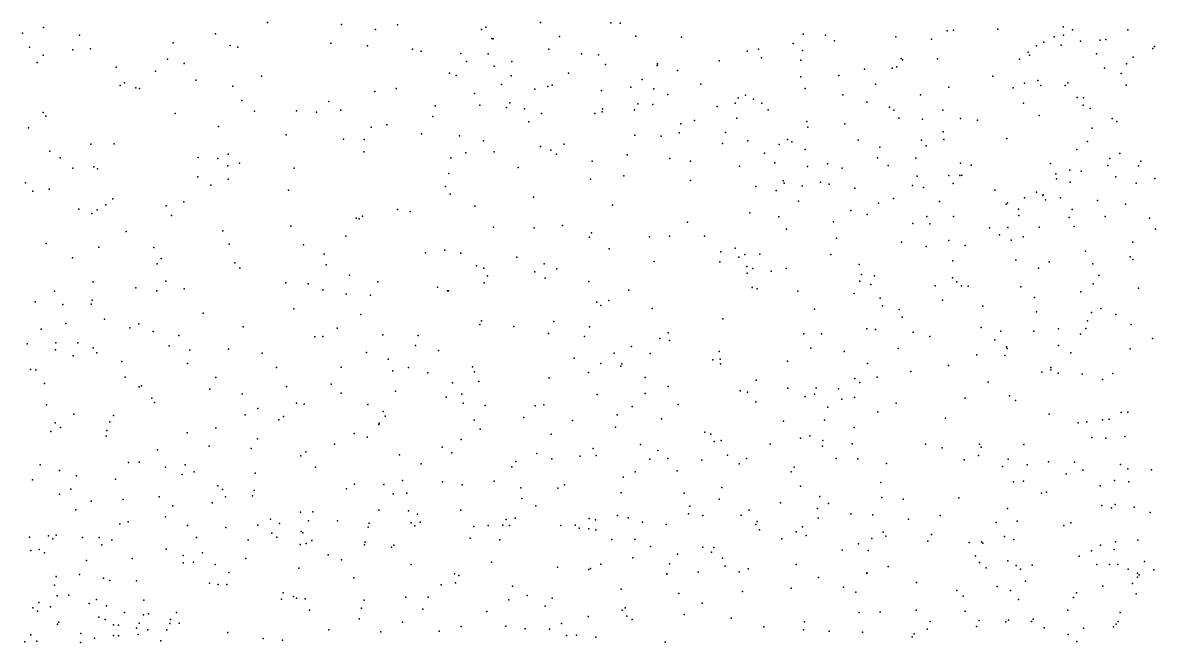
# Model space of a CAD drawing. Header units: metres. Extents: x -25 to 25, y -27.8 to 27.8.
# Drawn here: x -11.031 to -9.483, y 2.558 to 3.405 of the extents above; entities that cross this region are included whole.
import ezdxf

# ---------------------------------------------------------------- set-up
doc = ezdxf.new("R2010")
doc.units = ezdxf.units.M

msp = doc.modelspace()

# ---------------------------------------------------------------- linework, layer by layer
for p in [(-11.0314, 3.3905, 16.2145), (-11.003, 3.3983, -2.2103), (-10.6967, 3.4049, -8.8201), (-10.5955, 3.4024, 20.7919), (-10.5493, 3.3957, 20.2296), (-10.5192, 3.4018, 18.3438), (-10.4041, 3.3954, 18.4439), (-10.3985, 3.3988, 16.2542), (-10.3238, 3.4049, 17.6476), (-10.2277, 3.4045, -4.2387), (-10.2148, 3.4043, -7.7251), (-9.768, 3.3935, 18.8798), (-9.7592, 3.3948, -1.2931), (-9.6987, 3.3959, 19.0379), (-9.6095, 3.3994, 4.6942), (-9.5968, 3.3951, -6.7049), (-9.5209, 3.3953, 26.0613), (-10.9537, 3.388, 25.6204), (-10.8256, 3.3772, 20.9991), (-10.768, 3.3896, 18.2383), (-10.6104, 3.3768, 18.2404), (-10.3903, 3.3832, 17.0085), (-10.3882, 3.383, 18.6251), (-10.2978, 3.3859, -17.1451), (-10.1933, 3.3865, 17.759), (-10.1309, 3.3851, 16.8111), (-9.9783, 3.3764, -19.0284), (-9.9645, 3.3891, 16.7466), (-9.9344, 3.3878, 26.1337), (-9.9217, 3.3802, 18.8183), (-9.8379, 3.3853, 19.0069), (-9.7891, 3.3824, 19.0791), (-9.636, 3.378, 10.0796), (-9.6218, 3.3855, -15.3674), (-9.6091, 3.3877, -16.7589), (-9.5857, 3.3796, 18.9454), (-9.5589, 3.3808, -6.1991), (-9.5509, 3.382, 17.0827), (-11.022, 3.3716, -9.2443), (-11.0032, 3.3605, 25.5347), (-10.9629, 3.3677, 16.264), (-10.9388, 3.369, 18.8702), (-10.7479, 3.3735, 8.6905), (-10.7375, 3.3716, 25.8132), (-10.5601, 3.373, 17.2854), (-10.4984, 3.3687, 16.2725), (-10.4869, 3.3657, 18.6929), (-10.4326, 3.3628, -8.4384), (-10.3954, 3.3623, 18.3512), (-10.3123, 3.3688, 18.5116), (-10.2675, 3.3621, 18.6897), (-10.2446, 3.3608, 18.5774), (-10.0414, 3.3658, 9.9893), (-10.0257, 3.3688, 18.7682), (-9.9654, 3.3669, 16.3052), (-9.6571, 3.3644, 19.9709), (-9.6552, 3.3606, 19.2128), (-9.6456, 3.3734, 26.0965), (-9.6123, 3.3743, -7.305), (-9.5638, 3.3621, 19.1941), (-9.4868, 3.3697, 23.5555), (-9.4846, 3.3723, -6.0529), (-11.0116, 3.3503, 18.2139), (-10.9038, 3.3439, -0.847), (-10.8333, 3.3551, 25.7179), (-10.8107, 3.349, 6.7862), (-10.425, 3.352, -17.4198), (-10.387, 3.3452, 18.7156), (-10.3627, 3.3518, -8.2877), (-10.2348, 3.3475, -4.4978), (-10.1641, 3.3463, 18.8146), (-10.1636, 3.3488, 18.7302), (-10.0794, 3.3529, 18.8548), (-10.0217, 3.3566, -4.7565), (-9.9679, 3.3534, -16.5546), (-9.8365, 3.3443, -15.5006), (-9.8306, 3.356, 18.7513), (-9.8288, 3.3542, 16.3298), (-9.7811, 3.3555, -6.5822), (-9.6691, 3.3548, 18.7524), (-9.5228, 3.3484, 23.8142), (-9.5135, 3.3578, 16.3729), (-10.85, 3.3384, 18.8464), (-10.7052, 3.3316, 18.7783), (-10.4481, 3.3359, -17.6903), (-10.4389, 3.3326, 18.2148), (-10.3638, 3.3321, 26.0205), (-10.2853, 3.3357, 18.3774), (-10.1364, 3.3394, -16.116), (-9.968, 3.331, -15.6149), (-9.9159, 3.3325, -4.9569), (-9.8807, 3.3413, 16.8984), (-9.8432, 3.3429, 26.1158), (-9.7054, 3.3317, 17.1448), (-9.5528, 3.3427, 18.688), (-9.5301, 3.3352, 19.3043), (-10.898, 3.319, 18.16), (-10.892, 3.3225, 16.2974), (-10.8767, 3.3159, 6.0994), (-10.8715, 3.3149, 25.6267), (-10.7945, 3.3261, 18.1627), (-10.7443, 3.3182, 16.3091), (-10.5208, 3.3149, -0.9685), (-10.3769, 3.3202, -17.8955), (-10.3315, 3.314, 16.2549), (-10.3135, 3.3176, -1.0738), (-10.3079, 3.3194, 18.2896), (-10.2001, 3.3168, 19.9109), (-10.1848, 3.3273, -4.0896), (-10.1686, 3.3145, -2.7317), (-10.1046, 3.3206, -15.9304), (-9.9619, 3.3147, 19.112), (-9.8658, 3.321, -16.3465), (-9.7657, 3.3168, 18.6516), (-9.6778, 3.3157, -6.3126), (-9.6621, 3.3223, 19.3316), (-9.6438, 3.3259, -19.4207), (-9.6399, 3.319, 4.8636), (-9.6067, 3.3191, 18.4598), (-9.6031, 3.3228, -7.1351), (-9.5231, 3.3193, -6.8273), (-10.7319, 3.2983, 25.7628), (-10.5501, 3.311, 25.9116), (-10.414, 3.3081, 20.5833), (-10.2403, 3.3121, 17.0423), (-10.1495, 3.3065, 18.4646), (-10.0536, 3.3019, -18.8847), (-10.0434, 3.3058, -16.2758), (-10.0325, 3.3005, 19.0468), (-9.9106, 3.306, -16.6998), (-9.8044, 3.3061, -7.1632), (-9.5901, 3.3027, 23.7862), (-9.5817, 3.3019, -15.4992), (-11.0035, 3.2821, 18.1434), (-10.7146, 3.2841, 18.1338), (-10.6573, 3.2843, 16.3037), (-10.6296, 3.2824, -2.5456), (-10.6131, 3.2972, 25.8574), (-10.5965, 3.2853, 18.801), (-10.4678, 3.2912, -2.5989), (-10.4064, 3.292, 20.2902), (-10.3702, 3.289, 18.1939), (-10.3655, 3.2951, 17.2492), (-10.3454, 3.2872, 18.8127), (-10.2396, 3.283, 16.2622), (-10.2389, 3.2871, -17.2531), (-10.1951, 3.2855, 17.6201), (-10.1907, 3.2941, 8.9763), (-10.1702, 3.2931, -4.6398), (-10.0822, 3.2904, -18.7275), (-10.0578, 3.2948, 16.288), (-10.0214, 3.2947, 17.1357), (-10.0125, 3.2858, -3.8207), (-9.8776, 3.2963, 17.25), (-9.8467, 3.2895, 18.5945), (-9.8407, 3.2854, -16.1082), (-9.774, 3.2853, 26.0826), (-9.6638, 3.2949, 26.0706), (-9.5822, 3.2922, 26.0382), (-9.5723, 3.2877, 23.688), (-10.9998, 3.2772, -9.0895), (-10.8229, 3.2809, 16.3221), (-10.471, 3.2764, 25.9307), (-10.3396, 3.2695, 20.0211), (-10.3223, 3.2805, -8.1227), (-10.2493, 3.2806, 26.0258), (-10.1319, 3.2667, 18.3858), (-10.1131, 3.2712, -1.1804), (-10.0553, 3.2745, -17.0285), (-9.9599, 3.2696, 17.4112), (-9.9078, 3.2664, -3.5516), (-9.8338, 3.2745, -16.7128), (-9.8016, 3.2728, 19.3243), (-9.7499, 3.2741, 17.4895), (-9.7264, 3.2718, -15.5822), (-9.6423, 3.2782, 18.5714), (-9.5423, 3.2737, 19.422), (-9.5359, 3.2697, 23.9087), (-11.0233, 3.2609, 19.0846), (-10.7638, 3.2628, -2.461), (-10.6713, 3.2517, 18.8648), (-10.555, 3.2622, 9.8028), (-10.5338, 3.2652, 18.1385), (-10.4865, 3.2528, 18.8338), (-10.1947, 3.2512, -18.0775), (-10.1341, 3.2542, 16.2705), (-10.0708, 3.2549, 26.0504), (-9.9584, 3.2621, 16.304), (-9.7732, 3.2557, 9.9922), (-9.5697, 3.2605, 17.5274), (-10.938, 3.2388, 8.5983), (-10.9064, 3.2393, 16.3309), (-10.5928, 3.2457, 21.0262), (-10.5647, 3.2451, 16.2974), (-10.4344, 3.25, 18.1472), (-10.4016, 3.2434, -4.2728), (-10.3236, 3.2357, 18.9046), (-10.2913, 3.2387, -17.4436), (-10.1588, 3.2495, 17.3789), (-10.0749, 3.2397, -2.8851), (-10.0405, 3.2435, 17.5987), (-9.9977, 3.2383, 19.2013), (-9.986, 3.2451, 18.1007), (-9.9801, 3.2418, -15.8693), (-9.8896, 3.2442, -16.4123), (-9.803, 3.2443, -6.7599), (-9.7964, 3.2366, 18.3407), (-9.7726, 3.2452, 18.5238), (-9.6865, 3.2465, 19.4281), (-9.5763, 3.2423, -5.5565), (-10.9941, 3.2293, 21.1854), (-10.9801, 3.2203, 5.8803), (-10.7916, 3.2204, 6.2316), (-10.7504, 3.2251, 18.0831), (-10.565, 3.2285, 18.8591), (-10.4463, 3.22, 20.8815), (-10.4258, 3.2268, 16.2775), (-10.3871, 3.2285, 8.836), (-10.3094, 3.2306, 16.2619), (-10.302, 3.2252, 18.1655), (-10.2053, 3.2242, -7.6973), (-10.0176, 3.2266, 17.8487), (-9.9619, 3.2317, 18.4574), (-9.8629, 3.22, 18.4684), (-9.86, 3.2345, 16.3298), (-9.5908, 3.2317, 16.4076), (-9.5318, 3.2262, -5.7696), (-10.9628, 3.2059, 7.0784), (-10.9343, 3.2077, 25.4802), (-10.9293, 3.2051, -8.965), (-10.7645, 3.219, 16.3467), (-10.751, 3.2091, -0.9234), (-10.7352, 3.2126, 21.1325), (-10.6604, 3.2062, 25.7772), (-10.3543, 3.2067, 25.9487), (-10.2531, 3.2156, -17.8727), (-10.1469, 3.219, 26.0157), (-10.1188, 3.2155, 19.0768), (-10.0515, 3.2089, -4.9466), (-10.0035, 3.2134, 18.3719), (-9.9586, 3.2081, -3.0984), (-9.9314, 3.2117, 19.3131), (-9.9114, 3.206, -16.0343), (-9.8486, 3.2095, 9.1175), (-9.8107, 3.2197, -19.2672), (-9.7496, 3.2127, -15.74), (-9.7351, 3.2099, 26.0232), (-9.6269, 3.2123, -6.0928), (-9.5484, 3.2096, 19.5258), (-9.5454, 3.219, 4.629), (-9.5062, 3.2091, -19.5006), (-9.5033, 3.2157, 23.5184), (-10.792, 3.1941, 18.9864), (-10.7505, 3.1909, 25.6896), (-10.4488, 3.1986, 18.9227), (-10.2553, 3.191, -17.6507), (-10.2096, 3.1957, 16.2663), (-10.1188, 3.1889, -17.2054), (-9.8089, 3.1951, -16.2776), (-9.7658, 3.1961, 19.4556), (-9.7505, 3.1958, -1.2942), (-9.7479, 3.1962, -15.7948), (-9.6193, 3.1983, 23.9537), (-9.6187, 3.1915, 18.3808), (-9.6001, 3.2032, 10.0101), (-9.5847, 3.202, -15.7303), (-9.5376, 3.194, 18.3316), (-9.4841, 3.1918, 5.0043), (-11.0274, 3.1858, 25.3338), (-11.0176, 3.1744, 16.4184), (-10.995, 3.1775, 9.5548), (-10.7741, 3.1829, 6.6612), (-10.6679, 3.1757, 18.9608), (-10.4533, 3.1807, 18.0899), (-10.0296, 3.1811, 18.2337), (-10.0014, 3.1755, 26.0033), (-9.9922, 3.1885, -7.4603), (-9.9906, 3.1853, -16.4582), (-9.9662, 3.182, -5.1121), (-9.9409, 3.187, -16.9153), (-9.9292, 3.184, -3.2988), (-9.8939, 3.1786, 19.3971), (-9.8151, 3.1825, 18.3801), (-9.8001, 3.1796, -5.3083), (-9.7596, 3.1849, -6.2735), (-9.7027, 3.1757, 23.8997), (-9.6, 3.1869, 25.9641), (-9.5097, 3.1855, 20.0597), (-10.9083, 3.1641, 19.1194), (-10.8112, 3.16, 25.6042), (-10.447, 3.1704, 25.8914), (-10.3332, 3.1662, -7.9731), (-9.971, 3.1608, 20.0066), (-9.8618, 3.1581, 9.9011), (-9.8412, 3.1647, -6.5548), (-9.7783, 3.1606, 16.3588), (-9.6856, 3.1584, 9.1395), (-9.6621, 3.1656, -16.1877), (-9.6457, 3.1733, -16.4118), (-9.6373, 3.1688, 23.7082), (-9.6365, 3.1695, -15.9003), (-9.6334, 3.1629, 24.0357), (-9.6131, 3.1656, 18.268), (-9.5623, 3.162, 23.5681), (-10.9544, 3.1499, 19.1884), (-10.937, 3.1439, 25.4212), (-10.9296, 3.1491, -0.927), (-10.9179, 3.156, 16.4149), (-10.8353, 3.1547, 5.9757), (-10.519, 3.1494, -8.5982), (-10.5016, 3.1469, 18.9851), (-10.4135, 3.1541, -8.3168), (-10.2254, 3.1554, 8.9153), (-10.0378, 3.145, -18.8862), (-9.8996, 3.1481, 25.9937), (-9.8772, 3.1428, 18.1877), (-9.6874, 3.1566, 16.3835), (-9.6706, 3.1501, -15.4934), (-9.5972, 3.1493, 19.5822), (-9.5243, 3.1568, -16.0768), (-10.8279, 3.1412, 6.8381), (-10.5756, 3.1376, 25.8132), (-10.5716, 3.1366, -4.4394), (-10.5671, 3.1403, 16.3098), (-10.2935, 3.1278, 18.0904), (-10.1226, 3.1323, 18.1057), (-9.998, 3.1394, 18.1676), (-9.9231, 3.1326, 16.3118), (-9.815, 3.1304, 18.1198), (-9.7955, 3.1397, -16.7502), (-9.7914, 3.1301, 17.8022), (-9.7592, 3.1398, 18.2029), (-9.6699, 3.1415, 18.2045), (-9.6012, 3.1387, 18.3677), (-9.5521, 3.1401, 18.0893), (-9.4914, 3.1377, 25.8618), (-10.8901, 3.1194, 18.0074), (-10.7576, 3.1202, 16.3813), (-10.6648, 3.1267, 25.7364), (-10.5896, 3.1131, 18.0237), (-10.3878, 3.1255, 16.2833), (-10.3323, 3.1245, 25.9175), (-10.2565, 3.1117, 19.145), (-10.2538, 3.1178, 20.3381), (-10.1748, 3.1123, 25.9407), (-10.1476, 3.113, -17.4889), (-10.0994, 3.1132, -17.9412), (-9.9876, 3.1225, 19.3902), (-9.7099, 3.1245, 24.034), (-9.6962, 3.115, 20.0746), (-9.6848, 3.1248, -16.618), (-9.6639, 3.1121, 18.0008), (-9.6422, 3.1253, -5.6398), (-9.5944, 3.1264, 4.7514), (-9.4834, 3.1224, 17.9725), (-10.9994, 3.1031, 18.0122), (-10.9272, 3.0979, 19.2513), (-10.8523, 3.0977, 9.663), (-10.7493, 3.1023, 19.0898), (-10.6477, 3.1013, 19.0607), (-10.0578, 3.0966, -3.6993), (-9.9192, 3.1105, 18.0245), (-9.8302, 3.105, 18.0248), (-9.7964, 3.0991, 19.5522), (-9.7658, 3.1073, 23.886), (-9.7431, 3.1005, -6.1298), (-9.6805, 3.1077, 25.9305), (-9.5143, 3.105, 17.7793), (-10.9632, 3.0835, 21.2946), (-10.8422, 3.0824, 8.6888), (-10.6195, 3.0884, -8.7029), (-10.481, 3.0903, 18.0238), (-10.4545, 3.0938, -4.6627), (-10.4325, 3.0898, 19.0817), (-10.3559, 3.0844, 20.8898), (-10.23, 3.0959, 9.7243), (-10.0772, 3.0914, 19.3433), (-10.0526, 3.0844, -18.678), (-10.0445, 3.088, -18.4779), (-10.0239, 3.0884, 9.7367), (-9.927, 3.0881, 18.0107), (-9.5787, 3.0927, 24.2079), (-9.5177, 3.0846, 17.9003), (-9.514, 3.081, -10.6552), (-10.8475, 3.0751, 19.2107), (-10.7412, 3.0766, 17.9824), (-10.7347, 3.0691, 6.5079), (-10.6165, 3.0738, -4.577), (-10.4113, 3.0725, -8.1657), (-10.4012, 3.0695, 9.713), (-10.3188, 3.0754, 16.2833), (-10.3013, 3.0685, -4.8559), (-10.1684, 3.0785, 18.0312), (-10.0786, 3.0778, 25.9349), (-10.0416, 3.0717, -1.2398), (-10.0333, 3.0687, -3.189), (-10.0086, 3.0653, -18.3051), (-9.9878, 3.0689, 25.9367), (-9.8884, 3.0745, 19.5426), (-9.7603, 3.0793, 23.7778), (-9.674, 3.0804, -5.9067), (-9.6429, 3.0694, 17.8582), (-9.6286, 3.0779, 19.6451), (-9.5689, 3.0753, 25.8338), (-10.935, 3.0506, 17.9718), (-10.8356, 3.0514, 16.4586), (-10.5849, 3.0595, -2.6593), (-10.5459, 3.0507, -1.0168), (-10.3961, 3.0589, 8.8091), (-10.3316, 3.0642, -7.8237), (-10.3171, 3.0558, 18.0191), (-10.2577, 3.0511, 19.2405), (-10.0411, 3.0626, 19.431), (-9.8871, 3.0516, -6.6647), (-9.8851, 3.0605, -16.9039), (-9.867, 3.0586, -1.2616), (-9.7604, 3.0563, 24.0608), (-9.7545, 3.0506, 16.3879), (-9.5608, 3.0593, 16.4649), (-10.9881, 3.0377, 25.2768), (-10.8765, 3.0423, 25.475), (-10.8478, 3.0382, 5.8102), (-10.8105, 3.0412, 25.5749), (-10.6719, 3.0491, 16.3732), (-10.6412, 3.0478, 19.1356), (-10.6213, 3.0399, 17.9824), (-10.4645, 3.0435, 25.846), (-10.4509, 3.0381, -2.7418), (-10.4495, 3.0384, 16.3085), (-10.4006, 3.0493, -4.1066), (-10.203, 3.0391, -7.6421), (-10.0342, 3.0428, -3.4475), (-10.0275, 3.0412, -16.7212), (-9.9719, 3.0378, -16.0929), (-9.8951, 3.0346, 9.0075), (-9.8722, 3.0468, 25.9091), (-9.7842, 3.0453, 19.6164), (-9.7481, 3.045, 17.9248), (-9.7393, 3.0446, 25.8845), (-9.6672, 3.0438, 17.9015), (-9.5852, 3.037, 23.5702), (-9.5682, 3.0481, -11.1523), (-9.5065, 3.042, 24.3799), (-11.0145, 3.0233, 16.5956), (-10.9765, 3.0197, -2.4267), (-10.9377, 3.02, 16.5464), (-10.9362, 3.0255, 19.3766), (-10.5892, 3.0339, 16.3469), (-10.5562, 3.0324, 19.1352), (-10.2466, 3.023, -2.9128), (-10.2305, 3.025, 17.9985), (-9.8596, 3.0282, 20.0777), (-9.7742, 3.0254, 9.7569), (-9.6484, 3.0291, 24.2067), (-10.7848, 3.008, -2.5708), (-10.6607, 3.0135, 21.2192), (-10.5693, 3.006, 12.2894), (-10.2413, 3.0184, -5.0157), (-10.1711, 3.0142, 25.9144), (-9.949, 3.0131, 19.5849), (-9.8564, 3.018, -7.1149), (-9.8336, 3.0129, 17.911), (-9.7191, 3.0173, 24.1466), (-9.6457, 3.0094, 23.6323), (-9.5708, 3.0085, -10.8264), (-9.5579, 3.0141, 17.8189), (-9.5375, 3.0061, -11.5263), (-10.9724, 2.9936, 19.4654), (-10.9196, 2.9998, 6.898), (-10.8728, 2.993, 2.2851), (-10.7299, 2.9891, 25.6655), (-10.4064, 2.9924, 19.2386), (-10.4041, 2.9971, 17.9857), (-10.3602, 2.9895, 16.3041), (-10.3056, 2.9963, 19.2833), (-10.2565, 2.989, 25.8969), (-10.0747, 3.0001, 19.5035), (-9.8294, 3.0023, 23.9678), (-9.7216, 2.9882, 19.7066), (-9.5761, 2.9973, -16.5964), (-9.5163, 2.9922, 20.1667), (-11.0062, 2.9857, 17.9767), (-10.8847, 2.9876, 2.0874), (-10.8529, 2.9825, 17.9305), (-10.818, 2.9771, -4.4394), (-10.6321, 2.9755, 6.2536), (-10.6211, 2.9761, -4.7392), (-10.6015, 2.9874, 19.2249), (-10.539, 2.9781, -8.5087), (-10.4907, 2.9772, 12.4213), (-10.3129, 2.9802, -1.1523), (-10.2636, 2.976, 19.358), (-10.1608, 2.973, 19.4623), (-10.1493, 2.981, 8.89), (-9.9638, 2.9794, -18.0501), (-9.9395, 2.9797, -6.3139), (-9.8779, 2.9862, 9.6448), (-9.8659, 2.9853, -5.5818), (-9.8146, 2.9819, 23.8821), (-9.7916, 2.9761, 16.405), (-9.6947, 2.9833, 17.8425), (-9.6496, 2.9833, 4.8461), (-9.6156, 2.9862, 24.2909), (-9.5855, 2.9792, 19.7857), (-9.5784, 2.9867, 9.8223), (-9.4874, 2.973, 9.0358), (-11.0251, 2.9657, 16.6595), (-10.9867, 2.9575, 19.5421), (-10.9862, 2.9672, 5.657), (-10.956, 2.9673, -8.8865), (-10.9352, 2.9603, 17.9349), (-10.8313, 2.9633, 6.7763), (-10.8031, 2.9571, 16.5021), (-10.75, 2.9585, 19.3403), (-10.4943, 2.9636, 19.2681), (-10.4633, 2.9568, 12.1422), (-10.1992, 2.9622, 20.336), (-10.1472, 2.9702, 20.1745), (-9.9542, 2.96, 17.9325), (-9.8348, 2.9594, -5.8065), (-9.7026, 2.9712, 23.6944), (-9.6868, 2.9617, 9.0267), (-9.6857, 2.9597, 20.1355), (-9.6158, 2.9637, -11.3529), (-9.5176, 2.9588, 18.2683), (-10.9625, 2.9495, -4.5065), (-10.9302, 2.9536, -0.9649), (-10.8957, 2.9418, 19.5251), (-10.7039, 2.9529, 17.9275), (-10.5615, 2.954, 16.3625), (-10.5319, 2.945, -4.8677), (-10.2778, 2.9464, 16.308), (-10.2231, 2.9532, 20.6434), (-10.1736, 2.9528, -3.1167), (-10.0881, 2.9438, -7.4883), (-10.0795, 2.9554, 16.3118), (-10.0781, 2.9447, 9.5285), (-9.9859, 2.942, -18.6926), (-9.9088, 2.9556, 19.6869), (-9.7273, 2.9509, 24.2058), (-9.6893, 2.9499, 25.7848), (-9.599, 2.9537, 25.7332), (-11.0205, 2.9308, 19.6242), (-11.0132, 2.9302, -4.7067), (-10.8059, 2.9392, 19.4401), (-10.6847, 2.9336, 19.3968), (-10.5961, 2.934, 8.7744), (-10.5256, 2.9289, 19.3504), (-10.5041, 2.9336, 25.8312), (-10.4778, 2.9261, 9.5655), (-10.4167, 2.9343, 12.5853), (-10.4141, 2.9278, -7.7952), (-10.2579, 2.9268, 20.8148), (-10.2412, 2.9391, -5.207), (-10.2139, 2.9354, 12.2316), (-10.2124, 2.9385, 12.4758), (-10.0777, 2.9386, 19.6046), (-9.8768, 2.9389, 25.8563), (-9.8174, 2.9279, 19.7563), (-9.7659, 2.9363, 17.8212), (-9.6386, 2.9269, 19.8353), (-9.6263, 2.9337, 18.0663), (-9.6263, 2.9303, -10.958), (-11.0015, 2.9116, 25.2061), (-10.8911, 2.9204, 25.4543), (-10.7674, 2.9198, 2.181), (-10.6099, 2.9109, 19.4414), (-10.4439, 2.9127, -2.8629), (-10.408, 2.9145, -4.0034), (-10.3118, 2.9195, 19.4808), (-10.1808, 2.9197, 19.5854), (-10.0288, 2.916, -17.4376), (-9.894, 2.9186, -6.8494), (-9.8871, 2.9131, 23.9167), (-9.8635, 2.9205, 24.0777), (-9.7121, 2.9136, 9.6464), (-9.6164, 2.9256, -10.5449), (-9.5832, 2.9242, 24.3996), (-9.5555, 2.917, 25.6068), (-9.5414, 2.9253, 19.8846), (-10.8723, 2.9069, 16.6002), (-10.8691, 2.9083, -4.8043), (-10.7754, 2.904, 19.5177), (-10.7312, 2.8974, 12.4545), (-10.671, 2.9076, 25.7263), (-10.5959, 2.8982, 6.487), (-10.5217, 2.9013, 21.1509), (-10.4311, 2.8969, 25.8559), (-10.2463, 2.8964, 25.8889), (-10.1806, 2.8978, 17.9475), (-10.1493, 2.9076, 16.3122), (-10.0509, 2.9017, 17.9247), (-10.0408, 2.8998, 19.7232), (-9.9858, 2.9051, 16.3395), (-9.9494, 2.8969, -17.8714), (-9.9471, 2.9055, 19.746), (-9.9162, 2.9044, 9.519), (-9.6829, 2.895, -15.5987), (-10.9987, 2.8825, 17.9257), (-10.855, 2.8915, 25.5297), (-10.8512, 2.8857, 9.5949), (-10.657, 2.8847, -4.2036), (-10.6465, 2.8835, 12.0225), (-10.5596, 2.8829, 19.5126), (-10.4528, 2.8929, 16.3512), (-10.4293, 2.8846, 19.5461), (-10.3994, 2.8817, 17.9459), (-10.3309, 2.881, -7.6487), (-10.3191, 2.8826, 8.8118), (-10.1982, 2.88, -3.2659), (-10.1357, 2.8829, 19.7148), (-10.0295, 2.8865, -6.4521), (-9.962, 2.894, -5.9056), (-9.9308, 2.8793, -18.3993), (-9.9119, 2.8903, -18.2274), (-9.8947, 2.8925, -15.8701), (-9.8377, 2.8846, 17.8244), (-9.7431, 2.8916, 19.8367), (-9.6743, 2.8886, 17.7442), (-10.9613, 2.8695, 25.283), (-10.9072, 2.8681, 16.6709), (-10.7271, 2.8686, 17.873), (-10.7099, 2.8776, 19.5713), (-10.675, 2.8667, -2.7191), (-10.5388, 2.8733, 6.3331), (-10.536, 2.8671, 16.3879), (-10.3466, 2.8651, 16.3354), (-10.2188, 2.8688, 19.6887), (-9.8628, 2.8728, 19.8241), (-9.7702, 2.8641, 16.4486), (-9.6287, 2.8696, 23.6002), (-9.53, 2.8721, 23.493), (-9.5211, 2.8724, 24.5823), (-10.9871, 2.8578, 19.7114), (-10.9799, 2.8513, 16.7707), (-10.9121, 2.8592, 12.4224), (-10.7672, 2.8512, -4.9264), (-10.6815, 2.862, 5.7209), (-10.5446, 2.8555, -5.0432), (-10.5441, 2.8576, -4.089), (-10.4145, 2.8615, -5.1459), (-10.4063, 2.849, 21.0446), (-10.28, 2.8612, -5.3698), (-10.2214, 2.8519, -3.5089), (-10.1585, 2.8633, -1.23), (-9.9915, 2.86, -6.7012), (-9.9355, 2.8617, -7.1361), (-9.8948, 2.8514, 16.3892), (-9.5888, 2.8579, 20.3113), (-9.5771, 2.8593, 16.5665), (-9.5557, 2.862, 4.8675), (-9.5465, 2.8631, -10.1376), (-10.9928, 2.8459, -4.9295), (-10.9172, 2.8397, 17.8663), (-10.9164, 2.8472, 8.6829), (-10.8066, 2.8444, 25.5914), (-10.7106, 2.836, 25.6929), (-10.5785, 2.8432, 25.7998), (-10.5606, 2.8385, -8.3667), (-10.4319, 2.8353, -1.1024), (-10.3092, 2.8426, 19.6835), (-10.0989, 2.8449, -16.216), (-10.091, 2.8425, 25.8698), (-10.0767, 2.8337, -6.1591), (-9.9683, 2.8371, 5.1775), (-9.9555, 2.8402, 17.8547), (-9.938, 2.8339, 24.0792), (-9.5704, 2.8377, 20.0115), (-9.5509, 2.837, 17.6395), (-9.525, 2.8393, 25.493), (-10.8473, 2.8209, -0.9566), (-10.7767, 2.826, 21.3277), (-10.7192, 2.8228, 19.6867), (-10.6446, 2.8182, 9.5045), (-10.6051, 2.8286, 17.875), (-10.4582, 2.8245, 12.7713), (-10.2515, 2.823, 17.9091), (-10.1869, 2.8281, 19.7786), (-10.1633, 2.8199, 12.5738), (-10.0862, 2.8325, -5.771), (-10.0098, 2.8286, 24.0148), (-9.9385, 2.8259, 8.9306), (-9.8977, 2.8292, 25.8207), (-9.7974, 2.8288, 19.9039), (-9.7747, 2.8236, -16.9004), (-9.7236, 2.8286, 23.6837), (-9.7214, 2.8247, 5.0295), (-9.663, 2.8282, -11.0778), (-10.8867, 2.8035, 19.7966), (-10.872, 2.8043, 25.4977), (-10.6512, 2.8128, -8.5115), (-10.5162, 2.8142, 17.8857), (-10.4869, 2.8019, 5.8504), (-10.445, 2.8168, 16.3917), (-10.3575, 2.805, 17.9036), (-10.3287, 2.8159, -3.7589), (-10.3083, 2.8085, 12.1137), (-10.2694, 2.8124, 12.7379), (-10.2475, 2.8134, -5.5348), (-10.1742, 2.8081, 25.8801), (-10.1495, 2.8091, 20.445), (-10.1032, 2.8068, -5.9574), (-10.0679, 2.8136, 19.8446), (-10.0423, 2.8093, 16.381), (-9.9196, 2.8091, 9.3979), (-9.8902, 2.8086, 19.9007), (-9.8509, 2.8023, 24.2022), (-9.7448, 2.8074, 17.7237), (-9.7252, 2.8133, 25.7064), (-9.6847, 2.808, 16.5352), (-9.6294, 2.8044, 24.4316), (-9.5941, 2.8039, -16.7273), (-11.0076, 2.8006, 19.8079), (-10.981, 2.7929, 16.8457), (-10.836, 2.7971, 1.9812), (-10.8136, 2.7872, 2.5056), (-10.8093, 2.8005, 16.6455), (-10.7972, 2.7909, -8.6599), (-10.7135, 2.789, 12.6546), (-10.6313, 2.7972, 19.7292), (-10.3627, 2.7979, 19.7594), (-10.1941, 2.7908, 20.599), (-10.1367, 2.7922, 16.3641), (-10.0524, 2.8017, -7.3039), (-9.9813, 2.791, -6.9126), (-9.977, 2.7971, 19.8898), (-9.6924, 2.7981, 19.9908), (-9.6587, 2.8003, -10.8392), (-9.6051, 2.788, 20.0719), (-9.5824, 2.793, 25.5409), (-9.5312, 2.8009, 20.4865), (-9.5212, 2.795, 20.1206), (-9.4885, 2.7934, -11.7692), (-11.018, 2.7801, 17.8795), (-10.9577, 2.7856, 25.2437), (-10.9046, 2.7807, 6.8007), (-10.7646, 2.7719, 11.9991), (-10.578, 2.7742, -7.8393), (-10.5379, 2.7737, 12.0247), (-10.5124, 2.779, 5.6957), (-10.4576, 2.777, -7.6394), (-10.4307, 2.7729, 17.8754), (-10.3868, 2.7781, -5.45), (-10.2908, 2.7729, 25.8779), (-10.2108, 2.7837, -7.4685), (-9.9683, 2.7714, 25.8189), (-9.8585, 2.7763, -18.8509), (-9.6773, 2.7772, -11.2493), (-9.6638, 2.7782, 25.6243), (-9.5587, 2.7718, 16.6477), (-9.539, 2.7789, 8.9553), (-9.5197, 2.7771, 24.6573), (-10.9812, 2.7604, 25.1252), (-10.9657, 2.7672, 1.7838), (-10.8448, 2.7566, 16.7255), (-10.7582, 2.7667, 17.7827), (-10.7543, 2.7567, 25.6546), (-10.7175, 2.758, 5.496), (-10.7148, 2.7656, 16.5988), (-10.5888, 2.7676, 21.2146), (-10.5249, 2.7607, 19.8269), (-10.5062, 2.7618, 6.4979), (-10.3504, 2.7689, 19.8391), (-10.3001, 2.7685, -3.4054), (-10.2134, 2.762, 19.8881), (-10.1273, 2.7615, 19.9185), (-10.0758, 2.7693, 17.8496), (-9.9418, 2.7571, 16.4338), (-9.8573, 2.7558, -18.4879), (-9.6389, 2.7619, -19.187), (-9.6323, 2.763, 17.6219), (-10.9378, 2.7506, -4.2735), (-10.894, 2.7531, 19.8895), (-10.826, 2.7446, -5.1793), (-10.7724, 2.7486, 19.8834), (-10.3491, 2.7543, -5.6379), (-10.33, 2.7446, 5.4231), (-10.1197, 2.744, -6.5991), (-10.0796, 2.7533, 5.4131), (-9.9958, 2.7487, 23.9367), (-9.9451, 2.7406, -17.5064), (-9.93, 2.7478, 19.9913), (-9.8279, 2.7535, 20.2969), (-9.752, 2.7552, 24.3349), (-9.6853, 2.7406, -10.4824), (-9.5564, 2.7447, 25.4511), (-9.5433, 2.7417, 9.4711), (-9.5385, 2.7464, 20.2308), (-9.5124, 2.7424, 4.7519), (-10.9588, 2.7391, -5.2642), (-10.8361, 2.7292, 17.7611), (-10.6927, 2.7261, 19.941), (-10.6518, 2.7358, -2.8462), (-10.6346, 2.7363, -8.1675), (-10.5446, 2.7385, -5.444), (-10.5041, 2.7375, 5.4713), (-10.4916, 2.7329, 19.9194), (-10.4326, 2.7386, -3.8432), (-10.3704, 2.7257, -3.6384), (-10.3581, 2.7277, 19.9558), (-10.2573, 2.7273, 5.7105), (-10.2486, 2.7251, -6.1149), (-10.2183, 2.7313, 5.1843), (-10.2037, 2.7278, 16.4007), (-10.1214, 2.7333, 12.4346), (-10.102, 2.7313, -16.7733), (-10.0494, 2.7316, 25.8379), (-10.0386, 2.7385, 19.9836), (-9.9444, 2.7274, 23.8716), (-9.8995, 2.7336, -17.1901), (-9.8696, 2.7323, 25.7696), (-9.8209, 2.726, -17.0479), (-9.7774, 2.731, 17.6861), (-9.4904, 2.7352, 20.6525), (-10.8985, 2.7199, 19.9665), (-10.8874, 2.7226, 12.7753), (-10.8062, 2.7176, 19.9849), (-10.7538, 2.7149, 16.6784), (-10.7101, 2.7179, -5.3797), (-10.6806, 2.7201, 17.764), (-10.6508, 2.7091, -4.0683), (-10.6408, 2.724, 6.5915), (-10.6012, 2.7241, -0.9978), (-10.559, 2.7154, 19.9898), (-10.5578, 2.7205, 13.0485), (-10.5005, 2.7214, -3.0338), (-10.4954, 2.717, 16.481), (-10.4881, 2.7219, 17.821), (-10.4146, 2.7163, -3.1947), (-10.3954, 2.7175, 16.4369), (-10.3751, 2.7182, 6.4227), (-10.366, 2.7175, 9.2499), (-10.2957, 2.7175, 20.9001), (-10.2762, 2.7181, 6.2824), (-10.2709, 2.7137, 20.004), (-10.2575, 2.713, 17.8417), (-10.2482, 2.7114, 5.865), (-10.1843, 2.722, 20.0014), (-10.1519, 2.719, -16.5603), (-10.0295, 2.7189, -7.0775), (-10.0276, 2.7228, -16.0363), (-10.0242, 2.7117, 16.4382), (-9.9654, 2.7158, 20.2111), (-9.7011, 2.7217, 24.4064), (-9.6722, 2.7234, 20.1364), (-9.6085, 2.7176, 24.534), (-9.5989, 2.7212, 23.5355), (-11.0221, 2.7016, 22.2639), (-10.9959, 2.7036, 24.9472), (-10.9901, 2.6993, 17.006), (-10.9858, 2.7042, -5.4711), (-10.9495, 2.701, -8.658), (-10.9267, 2.7012, 20.0469), (-10.9093, 2.6981, -2.6489), (-10.794, 2.701, 13.1235), (-10.723, 2.698, 2.0948), (-10.691, 2.7071, -8.3765), (-10.6838, 2.7016, -7.9821), (-10.6487, 2.7075, 20.0386), (-10.6363, 2.6968, 2.2637), (-10.5632, 2.6947, 25.8134), (-10.4199, 2.7002, 20.0574), (-10.3791, 2.6979, 17.8337), (-10.2264, 2.6986, 25.8712), (-10.1947, 2.6983, 12.1104), (-9.9938, 2.6995, 20.0768), (-9.9741, 2.7089, 17.774), (-9.9606, 2.7039, -1.255), (-9.8707, 2.6996, -17.8226), (-9.8552, 2.7082, 23.7623), (-9.8517, 2.7029, 24.2806), (-9.7943, 2.6962, 8.9459), (-9.7893, 2.7054, -15.7073), (-9.7379, 2.6943, -17.1519), (-9.721, 2.6951, 25.6311), (-9.7191, 2.6936, 9.3137), (-9.6896, 2.7027, 17.6029), (-9.6766, 2.6984, 20.5964), (-9.538, 2.695, 25.3579), (-9.5072, 2.6977, 20.4792), (-11.0203, 2.6835, 12.9678), (-11.0087, 2.6847, 24.8616), (-11.0015, 2.68, 17.7998), (-10.9234, 2.6913, 5.3372), (-10.8352, 2.6852, 16.8113), (-10.7857, 2.6802, 25.6222), (-10.6521, 2.6914, 25.748), (-10.6438, 2.6928, -5.5786), (-10.5641, 2.6912, 9.293), (-10.5272, 2.6881, 20.1329), (-10.524, 2.6908, -5.7089), (-10.1733, 2.6886, 17.8198), (-10.1364, 2.6785, 8.9267), (-10.1017, 2.6881, 20.1056), (-10.0898, 2.6809, 17.7966), (-10.0869, 2.6873, 23.9717), (-9.9112, 2.684, 9.2435), (-9.8893, 2.6923, 20.1172), (-9.8757, 2.6832, 17.7179), (-9.5705, 2.6831, -15.5212), (-9.5584, 2.6907, 20.3717), (-9.5397, 2.6846, 23.4553), (-10.9442, 2.6695, 25.2664), (-10.8819, 2.6722, 16.8867), (-10.8122, 2.6766, 20.214), (-10.8121, 2.6666, 20.3023), (-10.7979, 2.6673, -5.5688), (-10.7681, 2.6642, -0.9456), (-10.7264, 2.6726, 9.3609), (-10.6139, 2.6776, 16.59), (-10.5955, 2.6707, 20.2699), (-10.5005, 2.6641, 20.2693), (-10.3905, 2.6675, -5.968), (-10.2413, 2.6645, 9.1061), (-10.1975, 2.6732, 20.1539), (-10.1475, 2.6653, 25.8633), (-10.0748, 2.6728, 20.4801), (-9.9743, 2.664, 25.7955), (-9.7292, 2.6762, 16.5992), (-9.7239, 2.667, 23.6544), (-9.6851, 2.6691, 20.2708), (-9.6736, 2.6629, 25.5628), (-9.6516, 2.6634, 23.5853), (-9.5875, 2.6758, 17.4705), (-9.5634, 2.6642, 24.6457), (-9.5462, 2.664, 16.8076), (-9.5347, 2.6642, 24.7344), (-9.4981, 2.6684, 17.3607), (-10.9854, 2.6476, 20.3217), (-10.9537, 2.6506, 25.1264), (-10.7498, 2.6534, -2.7229), (-10.6539, 2.659, 17.7111), (-10.4414, 2.6516, -1.0888), (-10.4354, 2.649, 5.2271), (-10.3004, 2.6608, 20.2116), (-10.2578, 2.6574, 16.4516), (-10.2553, 2.6586, 12.914), (-10.1511, 2.6516, -6.7665), (-10.1511, 2.6511, -7.1938), (-10.108, 2.6539, 5.1016), (-10.0711, 2.662, 5.5734), (-10.0523, 2.6544, 24.1496), (-10.0401, 2.6581, 20.1793), (-9.8779, 2.6518, 5.2486), (-9.8776, 2.653, 25.7361), (-9.8484, 2.6616, 16.5415), (-9.7148, 2.6598, -18.1437), (-9.6676, 2.6579, 16.6628), (-9.5206, 2.658, 20.6845), (-9.5079, 2.6522, -16.7697), (-9.5054, 2.65, 24.9975), (-9.4853, 2.657, -1.163), (-10.988, 2.6358, -2.4987), (-10.9211, 2.6456, 16.9915), (-10.9124, 2.6424, 20.372), (-10.8757, 2.6418, 1.8716), (-10.776, 2.6386, 17.633), (-10.7644, 2.6368, -8.1952), (-10.7523, 2.6367, 16.7862), (-10.5788, 2.6458, 20.3557), (-10.4594, 2.6363, -3.3296), (-10.4399, 2.6393, 8.8439), (-10.3618, 2.6347, 16.4903), (-9.9809, 2.632, 24.2444), (-9.9439, 2.6463, 16.5075), (-9.9094, 2.6331, 20.228), (-9.8098, 2.6398, 17.6317), (-9.6998, 2.6341, -10.699), (-9.6608, 2.6414, 24.5307), (-9.5553, 2.6347, 9.0622), (-9.5144, 2.6382, 24.8921), (-9.5078, 2.647, 20.777), (-10.9843, 2.6213, 24.5183), (-10.9683, 2.6222, 22.3288), (-10.9304, 2.6165, 24.8218), (-10.6775, 2.6168, 25.7039), (-10.6752, 2.6254, 8.7712), (-10.6614, 2.6207, 12.0261), (-10.6572, 2.6181, 20.4153), (-10.6454, 2.6175, 2.5271), (-10.5076, 2.6194, 25.8164), (-10.4774, 2.6197, 16.5701), (-10.3418, 2.6218, -6.3554), (-10.3076, 2.6181, 17.7704), (-10.2133, 2.6305, 20.2631), (-10.1345, 2.6245, 24.1122), (-10.0476, 2.6271, 17.7346), (-9.8928, 2.6262, 20.5616), (-9.7547, 2.6288, 24.4331), (-9.746, 2.621, -18.6976), (-9.6815, 2.6287, 17.5105), (-9.6706, 2.6163, -16.9594), (-9.5953, 2.6191, 20.8562), (-9.5911, 2.6255, 20.6016), (-9.5098, 2.6243, 16.9589), (-11.0173, 2.6052, 17.159), (-11.0093, 2.6122, 20.5648), (-10.9932, 2.6065, 24.1903), (-10.9405, 2.6109, 20.496), (-10.9168, 2.6077, -8.4673), (-10.866, 2.6155, 20.4387), (-10.6395, 2.6017, 21.2308), (-10.5683, 2.6046, 9.1362), (-10.5647, 2.6153, 17.7009), (-10.4846, 2.6032, -3.5757), (-10.3668, 2.6161, 20.342), (-10.3175, 2.6073, -7.3166), (-10.2122, 2.6019, 24.0721), (-10.208, 2.6049, 20.7016), (-10.1027, 2.6114, 20.2723), (-9.8103, 2.602, -17.197), (-9.6032, 2.6017, 20.6833), (-11.0111, 2.6002, 13.2556), (-10.9818, 2.5854, 24.1057), (-10.9275, 2.5921, 17.2075), (-10.9185, 2.5889, 24.3292), (-10.8922, 2.5988, 24.241), (-10.8663, 2.5955, 17.604), (-10.8596, 2.5968, -5.7451), (-10.8293, 2.5889, -8.0606), (-10.8213, 2.5985, 6.6922), (-10.5716, 2.59, -7.4656), (-10.5121, 2.5855, -2.8776), (-10.3972, 2.5998, 13.0082), (-10.2585, 2.5933, 25.8433), (-10.2057, 2.5937, 6.3951), (-10.1982, 2.5891, 17.7268), (-10.1275, 2.5958, 12.6342), (-10.0633, 2.591, 23.8953), (-9.9628, 2.5858, 23.8052), (-9.8883, 2.5988, 24.3379), (-9.8593, 2.5992, 20.3137), (-9.7911, 2.5865, 20.7857), (-9.7433, 2.6005, 16.669), (-9.7241, 2.5877, 23.6216), (-9.6878, 2.5858, 20.4978), (-9.6841, 2.5883, -11.0744), (-9.6526, 2.5861, 24.6008), (-9.6503, 2.5897, -18.0172), (-9.5344, 2.5862, 17.0598), (-9.5317, 2.5984, 25.1305), (-10.9836, 2.5827, 17.6159), (-10.952, 2.5699, 22.2485), (-10.9072, 2.5816, 24.4617), (-10.9003, 2.5814, 20.5924), (-10.8756, 2.5774, -2.3757), (-10.872, 2.5839, 25.4193), (-10.8601, 2.5748, 17.058), (-10.8343, 2.5748, 24.1513), (-10.8301, 2.5836, 16.9687), (-10.8175, 2.5841, 20.5154), (-10.7512, 2.5714, 24.1859), (-10.6128, 2.5748, 16.702), (-10.5421, 2.5721, -6.1017), (-10.4621, 2.5733, -6.2664), (-10.432, 2.5796, 20.444), (-10.3712, 2.5797, 16.5598), (-10.3445, 2.5764, -6.5528), (-10.3115, 2.576, -1.1573), (-10.2948, 2.5835, -6.7034), (-10.0183, 2.5789, 20.3333), (-9.9641, 2.5747, 25.7511), (-9.9293, 2.5733, -15.8993), (-9.8837, 2.5718, 16.6164), (-9.7951, 2.5757, 4.9647), (-9.7276, 2.5794, 24.5124), (-9.6353, 2.5778, 23.5182), (-9.5816, 2.577, 24.7387), (-9.5406, 2.5788, 20.8616), (-9.5371, 2.5826, 17.19), (-11.0286, 2.5587, 17.2799), (-11.0203, 2.5679, 20.6544), (-11.0118, 2.5595, -5.8555), (-10.9523, 2.5578, 17.4265), (-10.9332, 2.5634, 17.5345), (-10.9074, 2.5673, 25.014), (-10.9002, 2.5667, 24.642), (-10.8736, 2.5684, 17.4601), (-10.8424, 2.5601, 24.0629), (-10.7026, 2.5629, 5.2113), (-10.6763, 2.561, 24.2435), (-10.288, 2.5671, 5.1204), (-10.2744, 2.5676, 20.4344), (-10.2481, 2.5651, -6.9098), (-10.1533, 2.5582, 20.3999), (-9.8158, 2.5652, 20.4366), (-9.8132, 2.5693, 17.565), (-9.6027, 2.5686, -18.3364), (-9.5908, 2.5589, 17.2588)]:
    msp.add_point(p)

doc.saveas('drawing.dxf')
